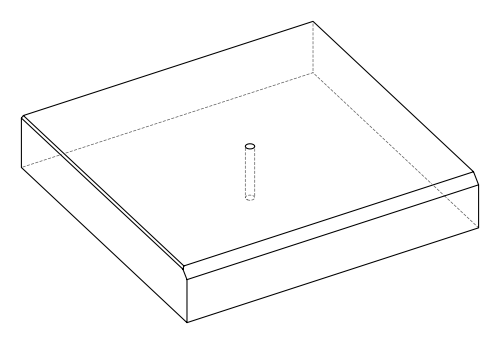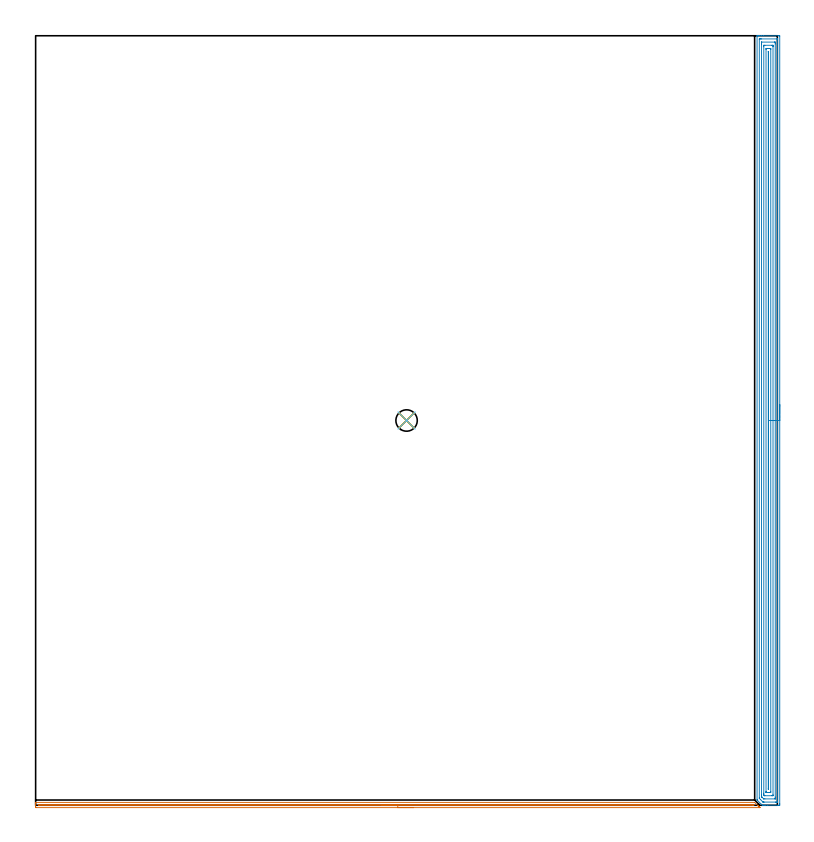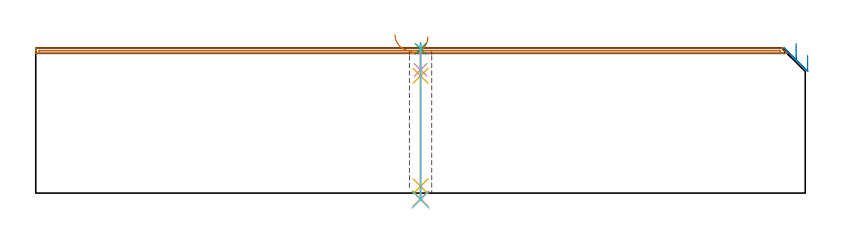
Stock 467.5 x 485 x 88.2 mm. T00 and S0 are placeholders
(PLAN: 6 operations, 4 tool changes, 31.8 min)
(1 AREA_MILL | FG_CHAMFER_SURFACE | UGT0205_001 | 7.42 min | 2501 mm3)
(2 AREA_MILL_1 | FG_CHAMFER_SURFACE_1 | UGT0205_001 | 23.44 min | 49557 mm3)
(3 SPOT_DRILL | STEP1HOLE | NXT0321_9005460120000 | 0.03 min | 10 mm3)
(4 DRILL_BLIND_HOLE_INTO_CENTER | STEP1HOLE | UGT0301_205 | 0.06 min | 708 mm3)
(5 GUN_DRILL_THROUGH_HOLE | STEP1HOLE | UGT0307_005 | 0.45 min | 4095 mm3)
(6 DRILL_TO_ENLARGE_THROUGH_HOLE | STEP1HOLE | NXT0301_102 | 0.38 min | 7775 mm3)
(TOOL UGT0205_001 | Chamfer Mill 20 x 3 x 45 deg. | D20 FL50 Z2)
(TOOL NXT0321_9005460120000 | NC Spot Drill, 142deg, 12mm, Carbide, Uncoated | D12 PA142 FL30 Z2)
(TOOL UGT0301_205 | Twist Drill 8.9 mm | D8.9 PA118 FL78 Z2)
(TOOL UGT0307_005 | Gun Drill 8.3 mm | D8.3 PA130 FL24 Z1)
(TOOL NXT0301_102 | Carbide Drill 13.5mm [860.1-1350-108A1-MM 2214] | D13.5 PA140 FL123 Z2)
(OP 1 AREA_MILL)
G17 G21 G94 G90
T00 M6
G54
G17 G0 G90 X238.25 Y-1.5 S1061 M3
G43 Z98.2 H0
Z94.9
G94 G1 X238.212 Z94.028 F250.
X238.098 Z93.163
X237.909 Z92.312
X237.647 Z91.48
X237.313 Z90.674
X236.91 Z89.9
X236.442 Z89.164
X235.91 Z88.472
X235.321 Z87.829
X234.678 Z87.239
X233.986 Z86.708
X233.25 Z86.24
X232.476 Z85.837
X231.67 Z85.503
X230.838 Z85.241
X229.986 Z85.052
X229.122 Z84.938
X228.25 Z84.9
X0.632
X0.287 Y-1.497
X0.01 Y-1.492 Z84.903
X0. Y-1.16 Z85.234
Y0.225 Z86.621
Y0.587 Z86.982
Y1.31 Z87.71
Y1.519 Z87.918
X0.002 Y1.661 Z88.053
X0.01 Y1.797 Z88.189
X0.185 Y1.8 Z88.2
X453.185
X453.198 Y1.797 Z88.196
X453.207 Y1.793 Z88.192
X455.289 Y-0.287 Z86.109
X455.42 Y-0.419 Z85.978
X455.588 Y-0.587 Z85.811
X455.726 Y-0.723 Z85.672
X455.868 Y-0.867 Z85.531
X456.015 Y-1.014 Z85.384
X456.162 Y-1.16 Z85.235
X456.315 Y-1.314 Z85.084
X456.476 Y-1.475 Z84.922
X456.489 Y-1.496 Z84.902
X456.488 Y-1.499 Z84.899
X456.439 Y-1.5 Z84.9
X456.315
X228.25
Y-0.086 Z86.314
X2.215
X2.062 Y-0.084 Z86.316
X2.025 Y-0.082 Z86.318
X2.012 Y-0.079 Z86.321
X2.009 Y-0.071 Z86.329
X2.005 Y-0.037 Z86.363
X2.008 Y0.117 Z86.517
X2.031 Y0.379 Z86.779
X2.31 Y0.384 Z86.784
X2.421 Y0.385 Z86.785
X20.621 Y0.386 Z86.786
X451.602 Y0.385 Z86.785
X452.084 Y0.382 Z86.782
X452.14 Y0.38 Z86.78
X452.161 Y0.377 Z86.777
X452.179 Y0.362 Z86.762
X452.29 Y0.258 Z86.658
X452.582 Y-0.04 Z86.36
X452.612 Y-0.073 Z86.327
X452.614 Y-0.079 Z86.321
X452.599 Y-0.081 Z86.319
X452.497 Y-0.084 Z86.316
X452.29 Y-0.085 Z86.315
X452.084 Y-0.086 Z86.314
X228.25
X227.378 Z86.352
X226.514 Z86.466
X225.662 Z86.655
X224.83 Z86.917
X224.024 Z87.251
X223.25 Z87.654
X222.514 Z88.123
X221.822 Z88.654
X221.179 Z89.243
X220.59 Z89.886
X220.058 Z90.578
X219.59 Z91.314
X219.187 Z92.088
X218.853 Z92.894
X218.591 Z93.726
X218.402 Z94.578
X218.288 Z95.443
X218.25 Z96.314
G0 Z98.2
M5
M2
(OP 2 AREA_MILL_1)
G17 G21 G94 G90
T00 M6
G54
G17 G0 G90 X469. Y252.5 S1061 M3
G43 Z98.2 H0
Z83.9
G94 G1 Y252.462 Z83.028 F250.
Y252.348 Z82.164
Y252.159 Z81.312
Y251.897 Z80.48
Y251.563 Z79.674
Y251.16 Z78.9
Y250.692 Z78.164
Y250.16 Z77.472
Y249.571 Z76.829
Y248.928 Z76.24
Y248.236 Z75.709
Y247.5 Z75.24
Y246.726 Z74.837
Y245.92 Z74.503
Y245.088 Z74.241
Y244.236 Z74.052
Y243.372 Z73.938
Y242.5 Z73.9
Y1.01
X468.999 Y0.629 Z73.901
X468.994 Y0.122 Z73.904
X468.992 Y0.009 Z73.906
X468.491 Y0.004 Z74.406
X467.868 Y0. Z75.029
X461.407 Z81.488
X459.997 Z82.899
X459.636 Z83.259
X458.914 Z83.986
X458.587 Z84.313
X458.282 Z84.614
X458.145 Y0.001 Z84.751
X457.994 Y0.006 Z84.903
X457.37 Y0.629 Z85.528
X454.704 Y3.296 Z88.195
X454.702 Y3.302 Z88.197
X454.7 Y3.312 Z88.2
Y484.818
X454.703 Y484.991 Z88.188
X454.727 Y485. Z88.164
X455.115 Z87.785
X455.372 Z87.528
X456.094 Z86.801
X457.341 Z85.556
X458.751 Z84.145
X468.491 Z74.406
X468.756 Y484.997 Z74.141
X468.992 Y484.99 Z73.906
X468.999 Y484.752 Z73.899
X469. Y242.5 Z73.9
X467.586 Z75.314
X467.585 Y2.199 Z75.315
X467.584 Y2.09 Z75.316
X467.581 Y2.036 Z75.319
X467.58 Y2.017 Z75.32
X467.547 Y2.01 Z75.353
X467.132 Y2.002 Z75.768
X466.72 Y2.001 Z76.18
X466.248 Y2. Z76.652
X459.164 Z83.736
X458.751 Y2.002 Z84.149
X458.613 Y2.005 Z84.287
X458.503 Y2.01 Z84.397
X458.44 Y2.021 Z84.46
X458.396 Y2.063 Z84.504
X458.033 Y2.418 Z84.867
X456.98 Y3.47 Z85.92
X456.248 Y4.206 Z86.652
X456.142 Y4.32 Z86.758
X456.121 Y4.347 Z86.779
X456.119 Y4.371 Z86.781
X456.116 Y4.425 Z86.784
X456.115 Y4.643 Z86.785
Y482.801
X456.116 Y482.91 Z86.784
X456.118 Y482.964 Z86.782
X456.12 Y482.983 Z86.78
X456.153 Y482.99 Z86.747
X456.568 Y482.998 Z86.332
X456.98 Y482.999 Z85.92
X457.452 Y483. Z85.448
X467.194 Y482.999 Z75.706
X467.453 Y482.994 Z75.447
X467.571 Y482.99 Z75.329
X467.585 Y482.603 Z75.315
Y482.582
X467.586 Y242.5 Z75.314
X466.171 Z76.729
Y5.1
Y4.761
X466.167 Y4.206 Z76.733
X466.165 Y4.038 Z76.735
X466.156 Y4.01 Z76.744
X466.107 Y4.005 Z76.793
X466.038 Y4.001 Z76.862
X459.636 Z83.264
X458.95 Y4.004 Z83.95
X458.906 Y4.01 Z83.994
X458.809 Y4.096 Z84.091
X458.751 Y4.15 Z84.149
X457.799 Y5.1 Z85.101
X457.733 Y5.169 Z85.167
X457.597 Y5.314 Z85.303
X457.535 Y5.382 Z85.365
X457.533 Y5.399 Z85.367
X457.53 Y5.438 Z85.37
X457.529 Y5.994 Z85.371
X457.528 Y6.334 Z85.372
X457.529 Y479.9 Z85.371
Y480.239
X457.533 Y480.794 Z85.367
X457.535 Y480.962 Z85.365
X457.544 Y480.99 Z85.356
X457.593 Y480.995 Z85.307
X457.662 Y480.999 Z85.238
X465.631 Y481. Z77.269
X465.835 Y480.997 Z77.065
X466.039 Y480.993 Z76.861
X466.165 Y480.988 Z76.735
X466.167 Y480.907 Z76.733
X466.169 Y480.794 Z76.731
X466.171 Y480.455 Z76.729
Y479.9
Y242.5
X464.757 Z78.143
Y6.888
X464.756 Y6.189 Z78.144
X464.754 Y6.088 Z78.146
X464.75 Y6.029 Z78.15
X464.746 Y6.01 Z78.154
X464.723 Y6.008 Z78.177
X464.504 Y6.004 Z78.396
X464.064 Y6. Z78.836
X459.63 Z83.27
X459.413 Y6.007 Z83.487
X459.36 Y6.01 Z83.54
X459.305 Y6.056 Z83.595
X459.229 Y6.127 Z83.671
X459.117 Y6.239 Z83.783
X458.95 Y6.413 Z83.95
X458.945 Y6.692 Z83.955
X458.944 Y6.888 Z83.956
X458.943 Y7.589 Z83.957
Y478.112
X458.944 Y478.811 Z83.956
X458.946 Y478.912 Z83.954
X458.949 Y478.971 Z83.951
X458.954 Y478.99 Z83.946
X458.977 Y478.992 Z83.923
X459.196 Y478.996 Z83.704
X459.636 Y479. Z83.264
X464.064 Z78.836
X464.505 Y478.997 Z78.395
X464.722 Y478.992 Z78.178
X464.746 Y478.99 Z78.154
X464.751 Y478.978 Z78.149
X464.754 Y478.938 Z78.146
X464.756 Y478.879 Z78.144
X464.757 Y478.306 Z78.143
Y478.112
Y242.5
X463.343 Z79.557
X463.342 Y8.511 Z79.558
X463.341 Y8.344 Z79.559
X463.336 Y8.02 Z79.564
X463.178 Y8.01 Z79.722
X462.96 Y8.003 Z79.94
X462.293 Y8. Z80.607
X462.077 Z80.823
X461.407 Z81.493
X461.192 Z81.708
X460.522 Y8.004 Z82.378
X460.426 Y8.006 Z82.474
X460.374 Y8.01 Z82.526
X460.364 Y8.178 Z82.536
X460.359 Y8.51 Z82.541
X460.358 Y8.677 Z82.542
X460.357 Y476.489 Z82.543
X460.359 Y476.656 Z82.541
X460.364 Y476.98 Z82.536
X460.522 Y476.99 Z82.378
X460.74 Y476.997 Z82.16
X461.407 Y477. Z81.493
X461.623 Z81.277
X462.293 Z80.607
X462.508 Z80.392
X463.178 Y476.996 Z79.722
X463.274 Y476.994 Z79.626
X463.326 Y476.991 Z79.574
X463.336 Y476.822 Z79.564
X463.341 Y476.49 Z79.559
X463.342 Y476.323 Z79.558
X463.343 Y242.5 Z79.557
X461.929 Z80.971
X461.928 Y10.145 Z80.972
X461.927 Y10.042 Z80.973
X461.925 Y10.018 Z80.975
X461.923 Y10.012 Z80.977
X461.91 Y10.008 Z80.99
X461.865 Y10.003 Z81.035
X461.784 Y10.01 Z81.116
X461.778 Y10.091 Z81.122
X461.773 Y10.465 Z81.127
X461.772 Y10.625 Z81.128
X461.771 Y474.694 Z81.129
X461.773 Y474.884 Z81.127
X461.776 Y474.973 Z81.124
X461.778 Y474.988 Z81.122
X461.789 Y474.991 Z81.111
X461.836 Y474.996 Z81.064
X461.916 Y474.99 Z80.984
X461.922 Y474.909 Z80.978
X461.926 Y474.535 Z80.974
X461.928 Y474.168 Z80.972
X461.929 Y474.008 Z80.971
Y242.5
Y241.628 Z81.009
Y240.764 Z81.123
Y239.912 Z81.312
Y239.08 Z81.574
Y238.274 Z81.908
Y237.5 Z82.311
Y236.764 Z82.78
Y236.072 Z83.311
Y235.429 Z83.9
Y234.84 Z84.543
Y234.308 Z85.235
Y233.84 Z85.971
Y233.437 Z86.745
Y233.103 Z87.551
Y232.841 Z88.383
Y232.652 Z89.235
Y232.538 Z90.1
Y232.5 Z90.971
G0 Z98.2
M5
M2
(OP 3 SPOT_DRILL)
G17 G21 G94 G90
T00 M6
G54
G17 G0 G90 X233.8 Y242.5 S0 M3
G43 Z98.2 H0
G94 G81 G98 Z87.615 F250. R91.2
G80
M5
M2
(OP 4 DRILL_BLIND_HOLE_INTO_CENTER)
G17 G21 G94 G90
T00 M6
G54
G17 G0 G90 X233.8 Y242.5 S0 M3
G43 Z98.2 H0
G94 G81 G98 Z74.85 F250. R90.2
G80
M5
M2
(OP 5 GUN_DRILL_THROUGH_HOLE)
G17 G21 G94 G90
T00 M6
G54
G17 G0 G90 X233.8 Y242.5 M8
G43 Z98.2 H0
Z86.014
S716 M3
G94 G1 Z71.258 F125. M26
G4 X.084
Z4.15 F250.
G4 X.084
Z-3.435 F125.
G4 X.084
M5
M9
G0 Z86.014
Z98.2
M2
(OP 6 DRILL_TO_ENLARGE_THROUGH_HOLE)
G17 G21 G94 G90
T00 M6
G54
G17 G0 G90 X233.8 Y242.5 S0 M3
G43 Z98.2 H1
G94 G73 G98 Z-3.957 F250. Q13.165 R90.2
G80
M5
M2
